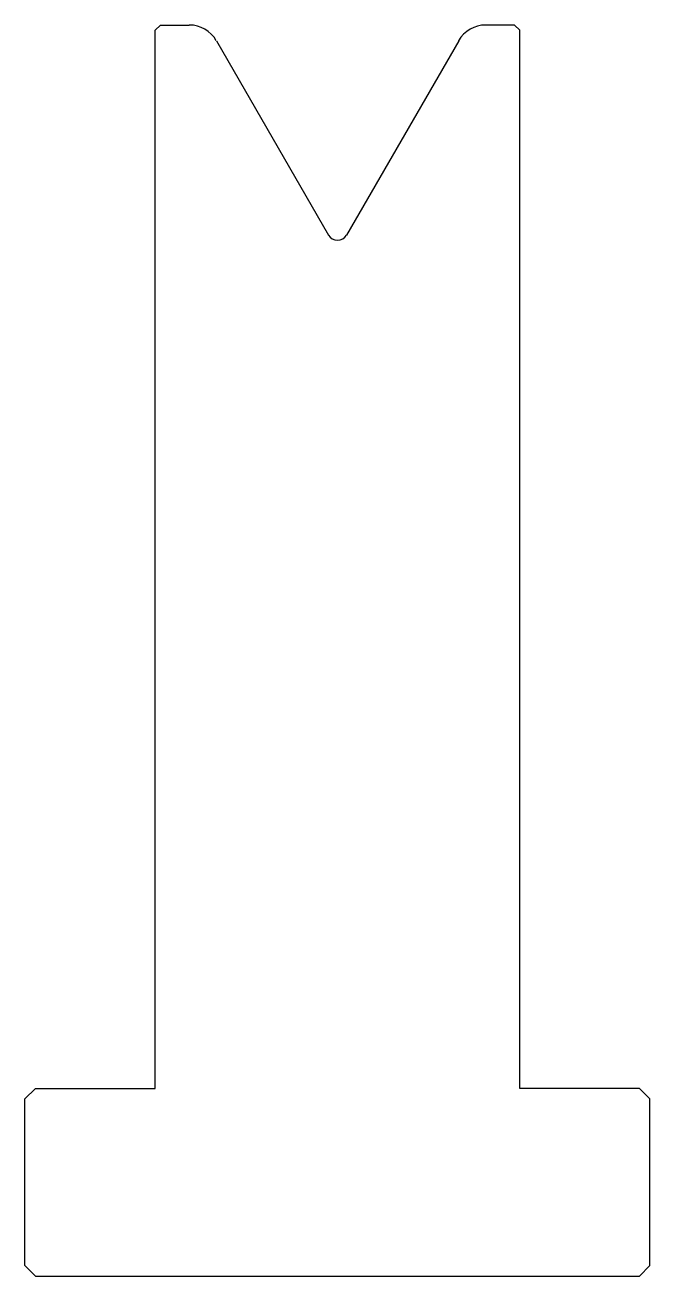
# Model space of a CAD drawing. Extents: x 36 to 96, y 14 to 134.
import ezdxf

# ---------------------------------------------------------------- set-up
doc = ezdxf.new("R2010")
doc.units = 0
doc.header["$LTSCALE"] = 25.4
doc.layers.add('PREDEFINITO', color=7, linetype='CONTINUOUS')

msp = doc.modelspace()

# ---------------------------------------------------------------- linework, layer by layer
at = {"layer": 'PREDEFINITO', "color": 7, "linetype": 'CONTINUOUS'}
for p, q in [((48.21, 133.65), (48.71, 134.15)), ((48.21, 32.15), (48.21, 133.65)), ((48.71, 134.15), (51.48, 134.15)), ((82.71, 134.15), (79.94, 134.15)), ((82.71, 134.15), (83.21, 133.65)), ((83.21, 32.15), (83.21, 133.65)), ((54.08, 132.65), (64.85, 114)), ((77.35, 132.65), (66.58, 114)), ((36.71, 32.15), (35.71, 31.15)), ((36.71, 32.15), (48.21, 32.15)), ((94.71, 32.15), (83.21, 32.15)), ((95.71, 31.15), (94.71, 32.15)), ((35.71, 15.15), (35.71, 31.15)), ((95.71, 15.15), (95.71, 31.15)), ((35.71, 15.15), (36.71, 14.15)), ((94.71, 14.15), (95.71, 15.15)), ((36.71, 14.15), (94.71, 14.15))]:
    msp.add_line(p, q, dxfattribs=at)
for centre, radius, start, end in [((51.48, 131.15), 3, 30, 90), ((79.94, 131.15), 3, 90, 150), ((65.71, 114.5), 1, 210, 330)]:
    msp.add_arc(centre, radius, start, end, dxfattribs=at)

doc.saveas('drawing.dxf')
